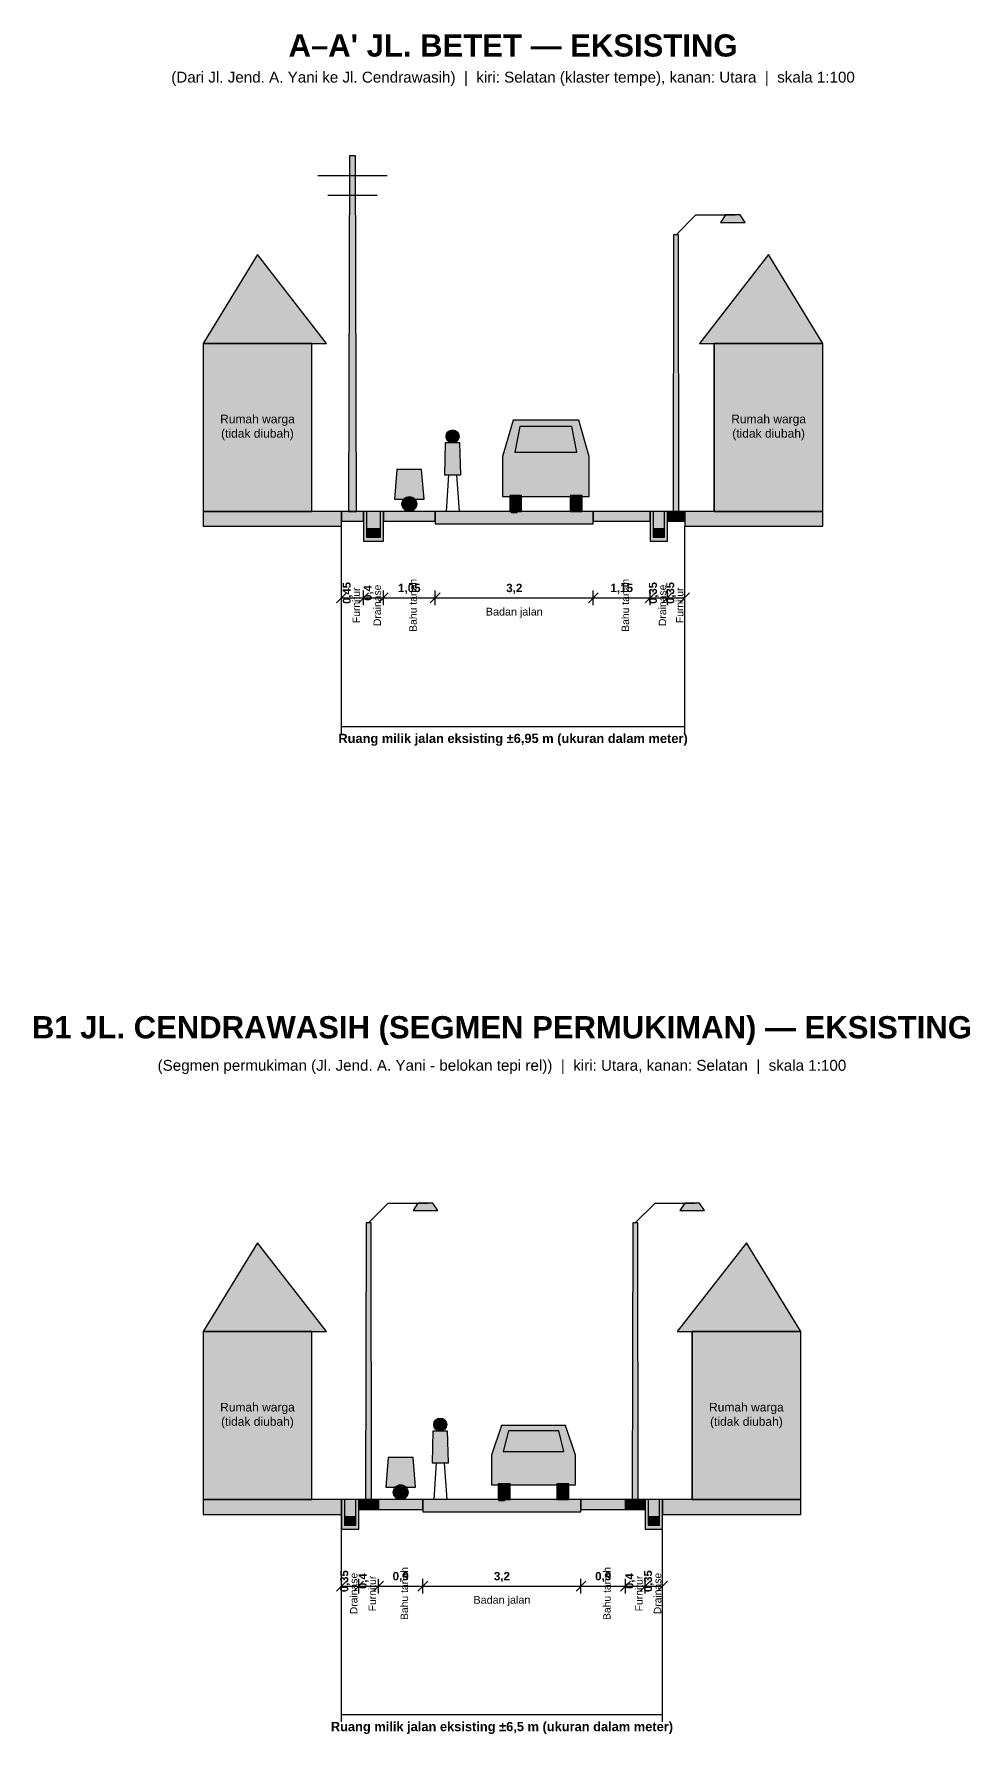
# Model space of a CAD drawing. Header units: metres. Extents: x -3.4 to 37.4, y -64.7 to 9.7.
# Drawn here: x -3.42 to 15.53, y -24.74 to 9.66 of the extents above; entities that cross this region are included whole.
import ezdxf

# ---------------------------------------------------------------- set-up
doc = ezdxf.new("R2010")
doc.units = ezdxf.units.M
for name, color, linetype in [('D32_PNP_BAHU', 7, 'Continuous'), ('D32_PNP_BANGUNAN', 7, 'Continuous'), ('D32_PNP_DIMENSI', 7, 'Continuous'), ('D32_PNP_DRAINASE', 7, 'Continuous'), ('D32_PNP_FURNITUR', 7, 'Continuous'), ('D32_PNP_JALAN', 7, 'Continuous'), ('D32_PNP_JUDUL', 7, 'Continuous'), ('D32_PNP_KENDARAAN', 7, 'Continuous'), ('D32_PNP_MARKA', 7, 'Continuous'), ('D32_PNP_ORANG', 7, 'Continuous'), ('D32_PNP_TANAH', 7, 'Continuous'), ('D32_PNP_TEKS', 7, 'Continuous'), ('D32_PNP_UTILITAS', 7, 'Continuous')]:
    doc.layers.add(name, color=color, linetype=linetype)
doc.styles.add('D32', font='arial.ttf')

msp = doc.modelspace()

# ---------------------------------------------------------------- hatches: boundary and pattern name
at = {"layer": 'D32_PNP_BAHU', "true_color": 0xb59468}
h = msp.add_hatch(color=7, dxfattribs=at)
h.dxf.hatch_style = 1
h.paths.add_polyline_path([(3.65, -0.2), (4.7, -0.2), (4.7, 0), (3.65, 0)])
h = msp.add_hatch(color=7, dxfattribs=at)
h.dxf.hatch_style = 1
h.paths.add_polyline_path([(7.9, -0.2), (9.05, -0.2), (9.05, 0), (7.9, 0)])
h = msp.add_hatch(color=7, dxfattribs=at)
h.dxf.hatch_style = 1
h.paths.add_polyline_path([(3.55, -20.2), (4.45, -20.2), (4.45, -20), (3.55, -20)])
h = msp.add_hatch(color=7, dxfattribs=at)
h.dxf.hatch_style = 1
h.paths.add_polyline_path([(7.65, -20.2), (8.55, -20.2), (8.55, -20), (7.65, -20)])
at = {"layer": 'D32_PNP_BANGUNAN', "true_color": 0xc4643c}
h = msp.add_hatch(color=7, dxfattribs=at)
h.dxf.hatch_style = 1
h.paths.add_polyline_path([(0, 3.4), (2.5, 3.4), (1.1, 5.2)])
h = msp.add_hatch(color=7, dxfattribs=at)
h.dxf.hatch_style = 1
h.paths.add_polyline_path([(10.05, 3.4), (12.55, 3.4), (11.45, 5.2)])
at = {"layer": 'D32_PNP_BANGUNAN', "true_color": 0xefe6d2}
h = msp.add_hatch(color=7, dxfattribs=at)
h.dxf.hatch_style = 1
h.paths.add_polyline_path([(0, 0), (2.2, 0), (2.2, 3.4), (0, 3.4)])
h = msp.add_hatch(color=7, dxfattribs=at)
h.dxf.hatch_style = 1
h.paths.add_polyline_path([(10.35, 0), (12.55, 0), (12.55, 3.4), (10.35, 3.4)])
at = {"layer": 'D32_PNP_BANGUNAN', "true_color": 0xc4643c}
h = msp.add_hatch(color=7, dxfattribs=at)
h.dxf.hatch_style = 1
h.paths.add_polyline_path([(0, -16.6), (2.5, -16.6), (1.1, -14.8)])
h = msp.add_hatch(color=7, dxfattribs=at)
h.dxf.hatch_style = 1
h.paths.add_polyline_path([(9.6, -16.6), (12.1, -16.6), (11, -14.8)])
at = {"layer": 'D32_PNP_BANGUNAN', "true_color": 0xefe6d2}
h = msp.add_hatch(color=7, dxfattribs=at)
h.dxf.hatch_style = 1
h.paths.add_polyline_path([(0, -20), (2.2, -20), (2.2, -16.6), (0, -16.6)])
h = msp.add_hatch(color=7, dxfattribs=at)
h.dxf.hatch_style = 1
h.paths.add_polyline_path([(9.9, -20), (12.1, -20), (12.1, -16.6), (9.9, -16.6)])
at = {"layer": 'D32_PNP_DRAINASE', "true_color": 0xbdbdbd}
h = msp.add_hatch(color=7, dxfattribs=at)
h.dxf.hatch_style = 1
h.paths.add_polyline_path([(3.25, -0.6), (3.65, -0.6), (3.65, 0), (3.25, 0)])
at = {"layer": 'D32_PNP_DRAINASE', "true_color": 0xffffff}
h = msp.add_hatch(color=7, dxfattribs=at)
h.dxf.hatch_style = 1
h.paths.add_polyline_path([(3.31, -0.52), (3.59, -0.52), (3.59, 0), (3.31, 0)])
at = {"layer": 'D32_PNP_DRAINASE', "true_color": 0xbdbdbd}
h = msp.add_hatch(color=7, dxfattribs=at)
h.dxf.hatch_style = 1
h.paths.add_polyline_path([(9.05, -0.6), (9.4, -0.6), (9.4, 0), (9.05, 0)])
at = {"layer": 'D32_PNP_DRAINASE', "true_color": 0xffffff}
h = msp.add_hatch(color=7, dxfattribs=at)
h.dxf.hatch_style = 1
h.paths.add_polyline_path([(9.11, -0.52), (9.34, -0.52), (9.34, 0), (9.11, 0)])
at = {"layer": 'D32_PNP_DRAINASE', "true_color": 0x7fb7d9}
h = msp.add_hatch(color=7, dxfattribs=at)
h.dxf.hatch_style = 1
h.paths.add_polyline_path([(3.31, -0.52), (3.59, -0.52), (3.59, -0.35), (3.31, -0.35)])
h = msp.add_hatch(color=7, dxfattribs=at)
h.dxf.hatch_style = 1
h.paths.add_polyline_path([(9.11, -0.52), (9.34, -0.52), (9.34, -0.35), (9.11, -0.35)])
at = {"layer": 'D32_PNP_DRAINASE', "true_color": 0xbdbdbd}
h = msp.add_hatch(color=7, dxfattribs=at)
h.dxf.hatch_style = 1
h.paths.add_polyline_path([(2.8, -20.6), (3.15, -20.6), (3.15, -20), (2.8, -20)])
at = {"layer": 'D32_PNP_DRAINASE', "true_color": 0xffffff}
h = msp.add_hatch(color=7, dxfattribs=at)
h.dxf.hatch_style = 1
h.paths.add_polyline_path([(2.86, -20.52), (3.09, -20.52), (3.09, -20), (2.86, -20)])
at = {"layer": 'D32_PNP_DRAINASE', "true_color": 0xbdbdbd}
h = msp.add_hatch(color=7, dxfattribs=at)
h.dxf.hatch_style = 1
h.paths.add_polyline_path([(8.95, -20.6), (9.3, -20.6), (9.3, -20), (8.95, -20)])
at = {"layer": 'D32_PNP_DRAINASE', "true_color": 0xffffff}
h = msp.add_hatch(color=7, dxfattribs=at)
h.dxf.hatch_style = 1
h.paths.add_polyline_path([(9.01, -20.52), (9.24, -20.52), (9.24, -20), (9.01, -20)])
at = {"layer": 'D32_PNP_DRAINASE', "true_color": 0x7fb7d9}
h = msp.add_hatch(color=7, dxfattribs=at)
h.dxf.hatch_style = 1
h.paths.add_polyline_path([(2.86, -20.52), (3.09, -20.52), (3.09, -20.35), (2.86, -20.35)])
h = msp.add_hatch(color=7, dxfattribs=at)
h.dxf.hatch_style = 1
h.paths.add_polyline_path([(9.01, -20.52), (9.24, -20.52), (9.24, -20.35), (9.01, -20.35)])
at = {"layer": 'D32_PNP_FURNITUR', "true_color": 0xb59468}
h = msp.add_hatch(color=7, dxfattribs=at)
h.dxf.hatch_style = 1
h.paths.add_polyline_path([(2.8, -0.2), (3.25, -0.2), (3.25, 0), (2.8, 0)])
h = msp.add_hatch(color=7, dxfattribs=at)
h.dxf.hatch_style = 1
h.paths.add_polyline_path([(9.4, -0.2), (9.75, -0.2), (9.75, 0), (9.4, 0)])
h = msp.add_hatch(color=7, dxfattribs=at)
h.dxf.hatch_style = 1
h.paths.add_polyline_path([(3.15, -20.2), (3.55, -20.2), (3.55, -20), (3.15, -20)])
h = msp.add_hatch(color=7, dxfattribs=at)
h.dxf.hatch_style = 1
h.paths.add_polyline_path([(8.55, -20.2), (8.95, -20.2), (8.95, -20), (8.55, -20)])
at = {"layer": 'D32_PNP_JALAN', "true_color": 0x5b5b5b}
h = msp.add_hatch(color=7, dxfattribs=at)
h.dxf.hatch_style = 1
h.paths.add_polyline_path([(4.7, -0.25), (7.9, -0.25), (7.9, 0), (4.7, 0)])
h = msp.add_hatch(color=7, dxfattribs=at)
h.dxf.hatch_style = 1
h.paths.add_polyline_path([(4.45, -20.25), (7.65, -20.25), (7.65, -20), (4.45, -20)])
at = {"layer": 'D32_PNP_KENDARAAN', "true_color": 0xe5e8e8}
h = msp.add_hatch(color=7, dxfattribs=at)
h.dxf.hatch_style = 1
h.paths.add_polyline_path([(6.065, 0.3), (7.815, 0.3), (7.815, 1.11), (7.605, 1.85), (6.275, 1.85), (6.065, 1.11)])
at = {"layer": 'D32_PNP_KENDARAAN', "true_color": 0x85929e}
h = msp.add_hatch(color=7, dxfattribs=at)
h.dxf.hatch_style = 1
h.paths.add_polyline_path([(6.31, 1.2025), (7.57, 1.2025), (7.465, 1.7205), (6.415, 1.7205)])
at = {"layer": 'D32_PNP_KENDARAAN', "true_color": 0x7b241c}
h = msp.add_hatch(color=7, dxfattribs=at)
h.dxf.hatch_style = 1
h.paths.add_polyline_path([(3.875, 0.25), (4.475, 0.25), (4.425, 0.85), (3.925, 0.85)])
at = {"layer": 'D32_PNP_KENDARAAN', "true_color": 0x222222}
h = msp.add_hatch(color=7, dxfattribs=at)
h.dxf.hatch_style = 1
edge = h.paths.add_edge_path()
edge.add_arc((4.175, 0.15), 0.15, 0, 360)
h = msp.add_hatch(color=7, dxfattribs=at)
h.dxf.hatch_style = 1
h.paths.add_polyline_path([(6.2075, 0), (6.4475, 0), (6.4475, 0.32), (6.2075, 0.32)])
h = msp.add_hatch(color=7, dxfattribs=at)
h.dxf.hatch_style = 1
h.paths.add_polyline_path([(7.4325, 0), (7.6725, 0), (7.6725, 0.32), (7.4325, 0.32)])
at = {"layer": 'D32_PNP_KENDARAAN', "true_color": 0xd0d3d4}
h = msp.add_hatch(color=7, dxfattribs=at)
h.dxf.hatch_style = 1
h.paths.add_polyline_path([(5.84, -19.7), (7.54, -19.7), (7.54, -19.1), (7.336, -18.5), (6.044, -18.5), (5.84, -19.1)])
at = {"layer": 'D32_PNP_KENDARAAN', "true_color": 0x85929e}
h = msp.add_hatch(color=7, dxfattribs=at)
h.dxf.hatch_style = 1
h.paths.add_polyline_path([(6.078, -19.025), (7.302, -19.025), (7.2, -18.605), (6.18, -18.605)])
at = {"layer": 'D32_PNP_KENDARAAN', "true_color": 0x7b241c}
h = msp.add_hatch(color=7, dxfattribs=at)
h.dxf.hatch_style = 1
h.paths.add_polyline_path([(3.7, -19.75), (4.3, -19.75), (4.25, -19.15), (3.75, -19.15)])
at = {"layer": 'D32_PNP_KENDARAAN', "true_color": 0x222222}
h = msp.add_hatch(color=7, dxfattribs=at)
h.dxf.hatch_style = 1
edge = h.paths.add_edge_path()
edge.add_arc((4, -19.85), 0.15, 0, 360)
h = msp.add_hatch(color=7, dxfattribs=at)
h.dxf.hatch_style = 1
h.paths.add_polyline_path([(5.975, -20), (6.215, -20), (6.215, -19.68), (5.975, -19.68)])
h = msp.add_hatch(color=7, dxfattribs=at)
h.dxf.hatch_style = 1
h.paths.add_polyline_path([(7.165, -20), (7.405, -20), (7.405, -19.68), (7.165, -19.68)])
at = {"layer": 'D32_PNP_MARKA', "true_color": 0xffffff}
h = msp.add_hatch(color=7, dxfattribs=at)
h.dxf.hatch_style = 1
h.paths.add_polyline_path([(6.24, -0.02), (6.36, -0.02), (6.36, 0.02), (6.24, 0.02)])
h = msp.add_hatch(color=7, dxfattribs=at)
h.dxf.hatch_style = 1
h.paths.add_polyline_path([(5.99, -20.02), (6.11, -20.02), (6.11, -19.98), (5.99, -19.98)])
at = {"layer": 'D32_PNP_ORANG', "true_color": 0x34495e}
h = msp.add_hatch(color=7, dxfattribs=at)
h.dxf.hatch_style = 1
h.paths.add_polyline_path([(4.885, 0.7425), (5.215, 0.7425), (5.1985, 1.386), (4.9015, 1.386)])
at = {"layer": 'D32_PNP_ORANG', "true_color": 0x3a3a3a}
h = msp.add_hatch(color=7, dxfattribs=at)
h.dxf.hatch_style = 1
edge = h.paths.add_edge_path()
edge.add_arc((5.05, 1.518), 0.132, 0, 360)
h = msp.add_hatch(color=7, dxfattribs=at)
h.dxf.hatch_style = 1
edge = h.paths.add_edge_path()
edge.add_arc((4.8, -18.482), 0.132, 0, 360)
at = {"layer": 'D32_PNP_ORANG', "true_color": 0x34495e}
h = msp.add_hatch(color=7, dxfattribs=at)
h.dxf.hatch_style = 1
h.paths.add_polyline_path([(4.635, -19.2575), (4.965, -19.2575), (4.9485, -18.614), (4.6515, -18.614)])
at = {"layer": 'D32_PNP_TANAH', "true_color": 0xb59468}
h = msp.add_hatch(color=7, dxfattribs=at)
h.dxf.hatch_style = 1
h.paths.add_polyline_path([(0, -0.3), (2.8, -0.3), (2.8, 0), (0, 0)])
h = msp.add_hatch(color=7, dxfattribs=at)
h.dxf.hatch_style = 1
h.paths.add_polyline_path([(9.75, -0.3), (12.55, -0.3), (12.55, 0), (9.75, 0)])
h = msp.add_hatch(color=7, dxfattribs=at)
h.dxf.hatch_style = 1
h.paths.add_polyline_path([(0, -20.3), (2.8, -20.3), (2.8, -20), (0, -20)])
h = msp.add_hatch(color=7, dxfattribs=at)
h.dxf.hatch_style = 1
h.paths.add_polyline_path([(9.3, -20.3), (12.1, -20.3), (12.1, -20), (9.3, -20)])
at = {"layer": 'D32_PNP_UTILITAS', "true_color": 0xbdbdbd}
h = msp.add_hatch(color=7, dxfattribs=at)
h.dxf.hatch_style = 1
h.paths.add_polyline_path([(2.945, 0), (3.105, 0), (3.085, 7.2), (2.965, 7.2)])
at = {"layer": 'D32_PNP_UTILITAS', "true_color": 0xf4d03f}
h = msp.add_hatch(color=7, dxfattribs=at)
h.dxf.hatch_style = 1
h.paths.add_polyline_path([(10.475, 5.85), (10.975, 5.85), (10.875, 6), (10.575, 6)])
at = {"layer": 'D32_PNP_UTILITAS', "true_color": 0xbdbdbd}
h = msp.add_hatch(color=7, dxfattribs=at)
h.dxf.hatch_style = 1
h.paths.add_polyline_path([(9.515, 0), (9.635, 0), (9.625, 5.6), (9.525, 5.6)])
at = {"layer": 'D32_PNP_UTILITAS', "true_color": 0xf4d03f}
h = msp.add_hatch(color=7, dxfattribs=at)
h.dxf.hatch_style = 1
h.paths.add_polyline_path([(4.25, -14.15), (4.75, -14.15), (4.65, -14), (4.35, -14)])
h = msp.add_hatch(color=7, dxfattribs=at)
h.dxf.hatch_style = 1
h.paths.add_polyline_path([(9.65, -14.15), (10.15, -14.15), (10.05, -14), (9.75, -14)])
at = {"layer": 'D32_PNP_UTILITAS', "true_color": 0xbdbdbd}
h = msp.add_hatch(color=7, dxfattribs=at)
h.dxf.hatch_style = 1
h.paths.add_polyline_path([(3.29, -20), (3.41, -20), (3.4, -14.4), (3.3, -14.4)])
h = msp.add_hatch(color=7, dxfattribs=at)
h.dxf.hatch_style = 1
h.paths.add_polyline_path([(8.69, -20), (8.81, -20), (8.8, -14.4), (8.7, -14.4)])

# ---------------------------------------------------------------- linework, layer by layer
at = {"layer": 'D32_PNP_BAHU'}
for points in [[(3.65, -0.2), (4.7, -0.2), (4.7, 0), (3.65, 0)], [(7.9, -0.2), (9.05, -0.2), (9.05, 0), (7.9, 0)], [(3.55, -20.2), (4.45, -20.2), (4.45, -20), (3.55, -20)], [(7.65, -20.2), (8.55, -20.2), (8.55, -20), (7.65, -20)]]:
    msp.add_lwpolyline(points, close=True, dxfattribs=at)
at = {"layer": 'D32_PNP_BANGUNAN'}
for points in [[(0, 3.4), (2.5, 3.4), (1.1, 5.2)], [(10.05, 3.4), (12.55, 3.4), (11.45, 5.2)], [(0, 0), (2.2, 0), (2.2, 3.4), (0, 3.4)], [(10.35, 0), (12.55, 0), (12.55, 3.4), (10.35, 3.4)], [(0, -16.6), (2.5, -16.6), (1.1, -14.8)], [(9.6, -16.6), (12.1, -16.6), (11, -14.8)], [(0, -20), (2.2, -20), (2.2, -16.6), (0, -16.6)], [(9.9, -20), (12.1, -20), (12.1, -16.6), (9.9, -16.6)]]:
    msp.add_lwpolyline(points, close=True, dxfattribs=at)
at = {"layer": 'D32_PNP_BANGUNAN', "true_color": 0x2f3318}
for points in [[(2.2, 0), (2.2, 3.4)], [(10.35, 0), (10.35, 3.4)], [(2.2, -20), (2.2, -16.6)], [(9.9, -20), (9.9, -16.6)]]:
    msp.add_lwpolyline(points, dxfattribs=at)
at = {"layer": 'D32_PNP_DIMENSI', "true_color": 0x2f3318}
for points in [[(2.8, -4.5), (2.8, -0.3)], [(9.75, -4.5), (9.75, -0.3)], [(2.7, -1.85), (2.9, -1.65)], [(2.8, -1.9), (2.8, -1.6)], [(3.15, -1.85), (3.35, -1.65)], [(3.15, -1.85), (3.35, -1.65)], [(3.25, -1.9), (3.25, -1.6)], [(3.25, -1.9), (3.25, -1.6)], [(3.55, -1.85), (3.75, -1.65)], [(3.55, -1.85), (3.75, -1.65)], [(3.65, -1.9), (3.65, -1.6)], [(3.65, -1.9), (3.65, -1.6)], [(4.6, -1.85), (4.8, -1.65)], [(4.6, -1.85), (4.8, -1.65)], [(4.7, -1.9), (4.7, -1.6)], [(4.7, -1.9), (4.7, -1.6)], [(7.8, -1.85), (8, -1.65)], [(7.8, -1.85), (8, -1.65)], [(7.9, -1.9), (7.9, -1.6)], [(7.9, -1.9), (7.9, -1.6)], [(8.95, -1.85), (9.15, -1.65)], [(8.95, -1.85), (9.15, -1.65)], [(9.05, -1.9), (9.05, -1.6)], [(9.05, -1.9), (9.05, -1.6)], [(9.3, -1.85), (9.5, -1.65)], [(9.3, -1.85), (9.5, -1.65)], [(9.4, -1.9), (9.4, -1.6)], [(9.4, -1.9), (9.4, -1.6)], [(9.65, -1.85), (9.85, -1.65)], [(9.75, -1.9), (9.75, -1.6)], [(2.8, -1.75), (3.25, -1.75)], [(3.25, -1.75), (3.65, -1.75)], [(3.65, -1.75), (4.7, -1.75)], [(4.7, -1.75), (7.9, -1.75)], [(7.9, -1.75), (9.05, -1.75)], [(9.05, -1.75), (9.4, -1.75)], [(9.4, -1.75), (9.75, -1.75)], [(2.8, -4.35), (9.75, -4.35)], [(2.8, -24.5), (2.8, -20.3)], [(9.3, -24.5), (9.3, -20.3)], [(2.7, -21.85), (2.9, -21.65)], [(2.8, -21.9), (2.8, -21.6)], [(3.05, -21.85), (3.25, -21.65)], [(3.05, -21.85), (3.25, -21.65)], [(3.15, -21.9), (3.15, -21.6)], [(3.15, -21.9), (3.15, -21.6)], [(3.45, -21.85), (3.65, -21.65)], [(3.45, -21.85), (3.65, -21.65)], [(3.55, -21.9), (3.55, -21.6)], [(3.55, -21.9), (3.55, -21.6)], [(4.35, -21.85), (4.55, -21.65)], [(4.35, -21.85), (4.55, -21.65)], [(4.45, -21.9), (4.45, -21.6)], [(4.45, -21.9), (4.45, -21.6)], [(7.55, -21.85), (7.75, -21.65)], [(7.55, -21.85), (7.75, -21.65)], [(7.65, -21.9), (7.65, -21.6)], [(7.65, -21.9), (7.65, -21.6)], [(8.45, -21.85), (8.65, -21.65)], [(8.45, -21.85), (8.65, -21.65)], [(8.55, -21.9), (8.55, -21.6)], [(8.55, -21.9), (8.55, -21.6)], [(8.85, -21.85), (9.05, -21.65)], [(8.85, -21.85), (9.05, -21.65)], [(8.95, -21.9), (8.95, -21.6)], [(8.95, -21.9), (8.95, -21.6)], [(9.2, -21.85), (9.4, -21.65)], [(9.3, -21.9), (9.3, -21.6)], [(2.8, -21.75), (3.15, -21.75)], [(3.15, -21.75), (3.55, -21.75)], [(3.55, -21.75), (4.45, -21.75)], [(4.45, -21.75), (7.65, -21.75)], [(7.65, -21.75), (8.55, -21.75)], [(8.55, -21.75), (8.95, -21.75)], [(8.95, -21.75), (9.3, -21.75)], [(2.8, -24.35), (9.3, -24.35)]]:
    msp.add_lwpolyline(points, dxfattribs=at)
at = {"layer": 'D32_PNP_DRAINASE'}
for points in [[(3.25, -0.6), (3.65, -0.6), (3.65, 0), (3.25, 0)], [(3.31, -0.52), (3.59, -0.52), (3.59, 0), (3.31, 0)], [(9.05, -0.6), (9.4, -0.6), (9.4, 0), (9.05, 0)], [(9.11, -0.52), (9.34, -0.52), (9.34, 0), (9.11, 0)], [(3.31, -0.52), (3.59, -0.52), (3.59, -0.35), (3.31, -0.35)], [(9.11, -0.52), (9.34, -0.52), (9.34, -0.35), (9.11, -0.35)], [(2.8, -20.6), (3.15, -20.6), (3.15, -20), (2.8, -20)], [(2.86, -20.52), (3.09, -20.52), (3.09, -20), (2.86, -20)], [(8.95, -20.6), (9.3, -20.6), (9.3, -20), (8.95, -20)], [(9.01, -20.52), (9.24, -20.52), (9.24, -20), (9.01, -20)], [(2.86, -20.52), (3.09, -20.52), (3.09, -20.35), (2.86, -20.35)], [(9.01, -20.52), (9.24, -20.52), (9.24, -20.35), (9.01, -20.35)]]:
    msp.add_lwpolyline(points, close=True, dxfattribs=at)
at = {"layer": 'D32_PNP_FURNITUR'}
for points in [[(2.8, -0.2), (3.25, -0.2), (3.25, 0), (2.8, 0)], [(9.4, -0.2), (9.75, -0.2), (9.75, 0), (9.4, 0)], [(3.15, -20.2), (3.55, -20.2), (3.55, -20), (3.15, -20)], [(8.55, -20.2), (8.95, -20.2), (8.95, -20), (8.55, -20)]]:
    msp.add_lwpolyline(points, close=True, dxfattribs=at)
at = {"layer": 'D32_PNP_JALAN'}
for points in [[(4.7, -0.25), (7.9, -0.25), (7.9, 0), (4.7, 0)], [(4.45, -20.25), (7.65, -20.25), (7.65, -20), (4.45, -20)]]:
    msp.add_lwpolyline(points, close=True, dxfattribs=at)
at = {"layer": 'D32_PNP_JALAN', "true_color": 0x2f3318}
for points in [[(6.3, 0.01), (6.3, 0.01)], [(6.05, -19.99), (6.05, -19.99)]]:
    msp.add_lwpolyline(points, dxfattribs=at)
at = {"layer": 'D32_PNP_KENDARAAN'}
for points in [[(6.065, 0.3), (7.815, 0.3), (7.815, 1.11), (7.605, 1.85), (6.275, 1.85), (6.065, 1.11)], [(6.31, 1.2025), (7.57, 1.2025), (7.465, 1.7205), (6.415, 1.7205)], [(3.875, 0.25), (4.475, 0.25), (4.425, 0.85), (3.925, 0.85)], [(6.2075, 0), (6.4475, 0), (6.4475, 0.32), (6.2075, 0.32)], [(7.4325, 0), (7.6725, 0), (7.6725, 0.32), (7.4325, 0.32)], [(5.84, -19.7), (7.54, -19.7), (7.54, -19.1), (7.336, -18.5), (6.044, -18.5), (5.84, -19.1)], [(6.078, -19.025), (7.302, -19.025), (7.2, -18.605), (6.18, -18.605)], [(3.7, -19.75), (4.3, -19.75), (4.25, -19.15), (3.75, -19.15)], [(5.975, -20), (6.215, -20), (6.215, -19.68), (5.975, -19.68)], [(7.165, -20), (7.405, -20), (7.405, -19.68), (7.165, -19.68)]]:
    msp.add_lwpolyline(points, close=True, dxfattribs=at)
for centre in [(4.175, 0.15), (4, -19.85)]:
    msp.add_circle(centre, 0.15, dxfattribs=at)
at = {"layer": 'D32_PNP_MARKA'}
for points in [[(6.24, -0.02), (6.36, -0.02), (6.36, 0.02), (6.24, 0.02)], [(5.99, -20.02), (6.11, -20.02), (6.11, -19.98), (5.99, -19.98)]]:
    msp.add_lwpolyline(points, close=True, dxfattribs=at)
at = {"layer": 'D32_PNP_ORANG'}
for points in [[(4.885, 0.7425), (5.215, 0.7425), (5.1985, 1.386), (4.9015, 1.386)], [(4.635, -19.2575), (4.965, -19.2575), (4.9485, -18.614), (4.6515, -18.614)]]:
    msp.add_lwpolyline(points, close=True, dxfattribs=at)
at = {"layer": 'D32_PNP_ORANG', "true_color": 0x3a3a3a}
for points in [[(4.9675, 0.7425), (4.918, 0)], [(5.1325, 0.7425), (5.182, 0)], [(4.7175, -19.2575), (4.668, -20)], [(4.8825, -19.2575), (4.932, -20)]]:
    msp.add_lwpolyline(points, dxfattribs=at)
at = {"layer": 'D32_PNP_ORANG'}
for centre in [(5.05, 1.518), (4.8, -18.482)]:
    msp.add_circle(centre, 0.132, dxfattribs=at)
at = {"layer": 'D32_PNP_TANAH'}
for points in [[(0, -0.3), (2.8, -0.3), (2.8, 0), (0, 0)], [(9.75, -0.3), (12.55, -0.3), (12.55, 0), (9.75, 0)], [(0, -20.3), (2.8, -20.3), (2.8, -20), (0, -20)], [(9.3, -20.3), (12.1, -20.3), (12.1, -20), (9.3, -20)]]:
    msp.add_lwpolyline(points, close=True, dxfattribs=at)
at = {"layer": 'D32_PNP_UTILITAS'}
for points in [[(2.945, 0), (3.105, 0), (3.085, 7.2), (2.965, 7.2)], [(10.475, 5.85), (10.975, 5.85), (10.875, 6), (10.575, 6)], [(9.515, 0), (9.635, 0), (9.625, 5.6), (9.525, 5.6)], [(4.25, -14.15), (4.75, -14.15), (4.65, -14), (4.35, -14)], [(9.65, -14.15), (10.15, -14.15), (10.05, -14), (9.75, -14)], [(3.29, -20), (3.41, -20), (3.4, -14.4), (3.3, -14.4)], [(8.69, -20), (8.81, -20), (8.8, -14.4), (8.7, -14.4)]]:
    msp.add_lwpolyline(points, close=True, dxfattribs=at)
at = {"layer": 'D32_PNP_UTILITAS', "true_color": 0x2f3318}
for points in [[(2.325, 6.8), (3.725, 6.8)], [(2.525, 6.4), (3.525, 6.4)], [(9.575, 5.6), (9.975, 6), (10.775, 6)], [(3.35, -14.4), (3.75, -14), (4.55, -14)], [(8.75, -14.4), (9.15, -14), (9.95, -14)]]:
    msp.add_lwpolyline(points, dxfattribs=at)

# ---------------------------------------------------------------- texts
at = {"layer": 'D32_PNP_DIMENSI', "rotation": 90, "style": 'D32'}
for s, insert, char_height, attachment_point in [('\\fArial|b1;0,45', (3.025, -1.65), 0.162, 8), ('Furnitur', (3.025, -1.9), 0.15, 2), ('\\fArial|b1;0,4', (3.45, -1.65), 0.162, 8), ('Drainase', (3.45, -1.9), 0.15, 2), ('Bahu tanah', (4.175, -1.9), 0.15, 2), ('Bahu tanah', (8.475, -1.9), 0.15, 2), ('\\fArial|b1;0,35', (9.225, -1.65), 0.162, 8), ('Drainase', (9.225, -1.9), 0.15, 2), ('\\fArial|b1;0,35', (9.575, -1.65), 0.162, 8), ('Furnitur', (9.575, -1.9), 0.15, 2), ('\\fArial|b1;0,35', (2.975, -21.65), 0.162, 8), ('Drainase', (2.975, -21.9), 0.15, 2), ('\\fArial|b1;0,4', (3.35, -21.65), 0.162, 8), ('Furnitur', (3.35, -21.9), 0.15, 2), ('Bahu tanah', (4, -21.9), 0.15, 2), ('Bahu tanah', (8.1, -21.9), 0.15, 2), ('\\fArial|b1;0,4', (8.75, -21.65), 0.162, 8), ('Furnitur', (8.75, -21.9), 0.15, 2), ('\\fArial|b1;0,35', (9.125, -21.65), 0.162, 8), ('Drainase', (9.125, -21.9), 0.15, 2)]:
    msp.add_mtext(s, dxfattribs=dict(at, insert=insert, char_height=char_height, attachment_point=attachment_point))
at = {"layer": 'D32_PNP_DIMENSI', "style": 'D32'}
for s, insert, char_height, attachment_point in [('\\fArial|b1;1,05', (4.175, -1.67), 0.168, 8), ('\\fArial|b1;3,2', (6.3, -1.67), 0.168, 8), ('\\fArial|b1;1,15', (8.475, -1.67), 0.168, 8), ('Badan jalan', (6.3, -1.95), 0.156, 2), ('\\fArial|b1;Ruang milik jalan eksisting ±6,95 m (ukuran dalam meter)', (6.275, -4.5), 0.186, 2), ('\\fArial|b1;0,9', (4, -21.67), 0.168, 8), ('\\fArial|b1;3,2', (6.05, -21.67), 0.168, 8), ('\\fArial|b1;0,9', (8.1, -21.67), 0.168, 8), ('Badan jalan', (6.05, -21.95), 0.156, 2), ('\\fArial|b1;Ruang milik jalan eksisting ±6,5 m (ukuran dalam meter)', (6.05, -24.5), 0.186, 2)]:
    msp.add_mtext(s, dxfattribs=dict(at, insert=insert, char_height=char_height, attachment_point=attachment_point))
at = {"layer": 'D32_PNP_JUDUL', "style": 'D32'}
for s, insert, char_height, attachment_point in [("\\fArial|b1;A–A' JL. BETET — EKSISTING", (6.275, 9.2), 0.45, 8), ('(Dari Jl. Jend. A. Yani ke Jl. Cendrawasih)  |  kiri: Selatan (klaster tempe), kanan: Utara  |  skala 1:100', (6.275, 8.9), 0.22, 2), ('\\fArial|b1;B1 JL. CENDRAWASIH (SEGMEN PERMUKIMAN) — EKSISTING', (6.05, -10.8), 0.45, 8), ('(Segmen permukiman (Jl. Jend. A. Yani - belokan tepi rel))  |  kiri: Utara, kanan: Selatan  |  skala 1:100', (6.05, -11.1), 0.22, 2)]:
    msp.add_mtext(s, dxfattribs=dict(at, insert=insert, char_height=char_height, attachment_point=attachment_point))
at = {"layer": 'D32_PNP_TEKS', "char_height": 0.174, "attachment_point": 5, "style": 'D32'}
for insert in [(1.1, 1.7), (11.45, 1.7), (1.1, -18.3), (11, -18.3)]:
    msp.add_mtext('Rumah warga\\P(tidak diubah)', dxfattribs=dict(at, insert=insert))

doc.saveas('drawing.dxf')
